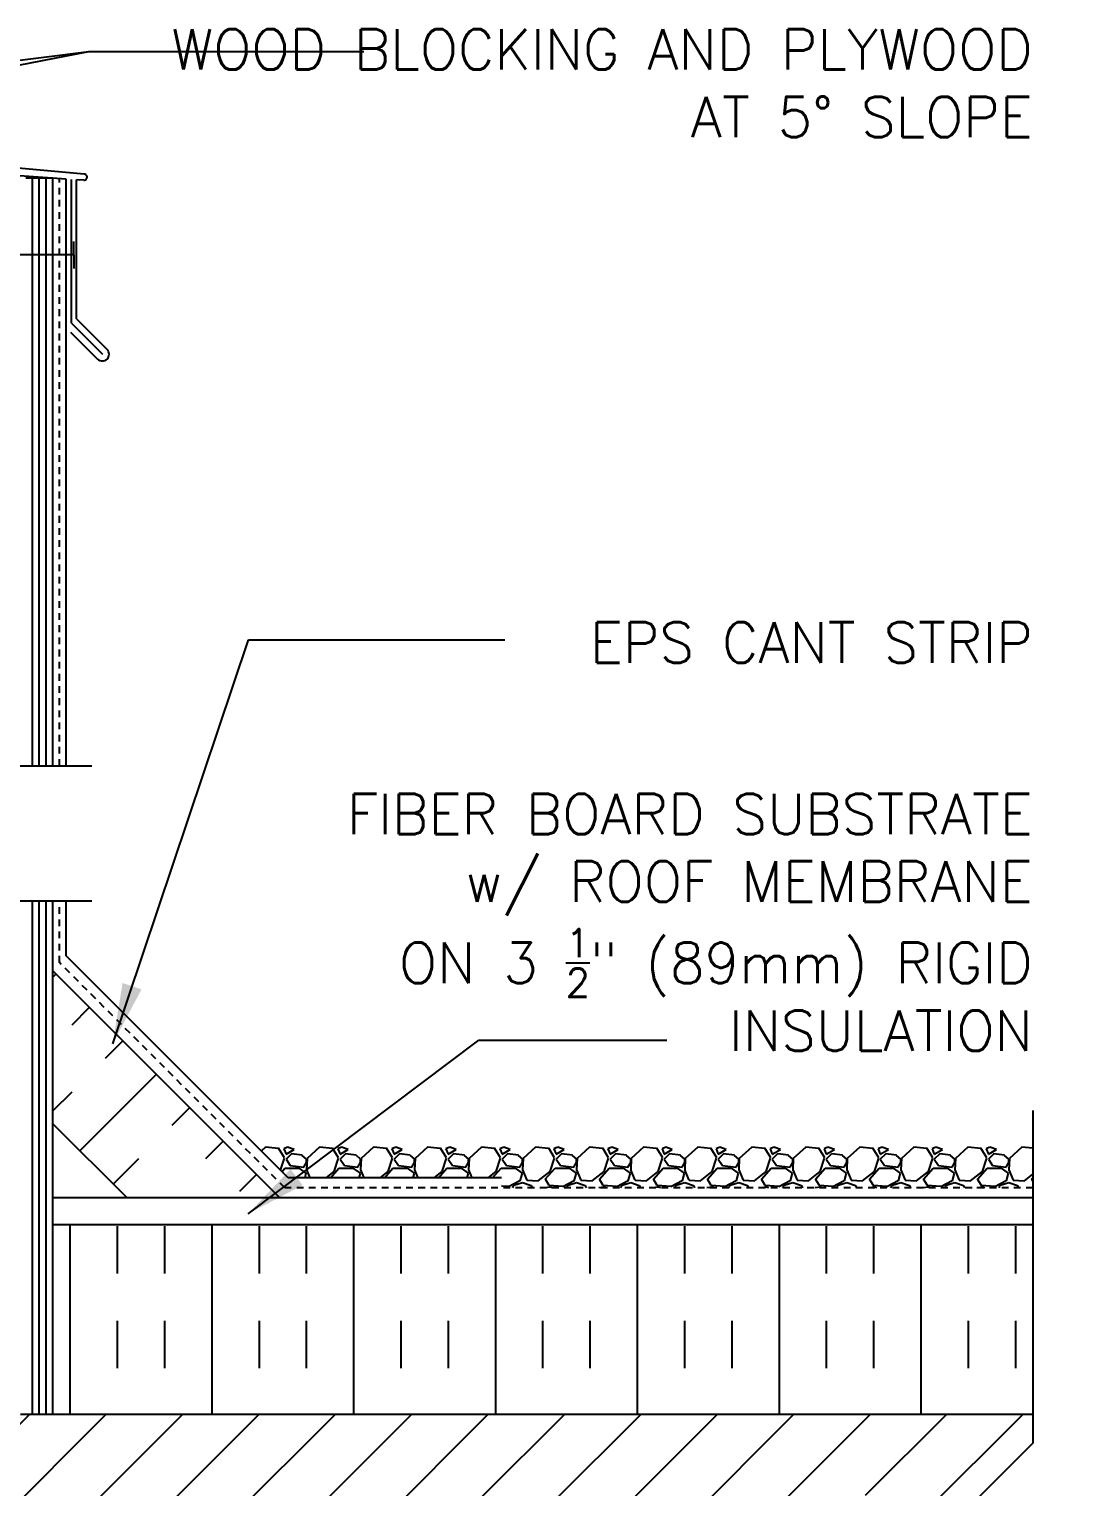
# Model space of a CAD drawing. Header units: inches. Extents: x 98 to 210, y 121 to 199.
# Drawn here: x 190.72 to 210.3, y 171 to 197.99 of the extents above; entities that cross this region are included whole.
import ezdxf

# ---------------------------------------------------------------- set-up
doc = ezdxf.new("R2010")
doc.units = ezdxf.units.IN
doc.header["$LTSCALE"] = 0.5
doc.header["$MEASUREMENT"] = 0
doc.linetypes.add('DASHED2', pattern=[0.375, 0.25, -0.125])
for name, color, linetype in [('HATCH', 12, 'Continuous'), ('line25', 2, 'Continuous'), ('LINE50', 5, 'Continuous'), ('LINE9', 9, 'Continuous'), ('TEXT', 4, 'Continuous')]:
    doc.layers.add(name, color=color, linetype=linetype)
doc.styles.add('DIM', font='romans.shx', dxfattribs={"width": 0.7})
doc.styles.add('ROMANS', font='romans.shx', dxfattribs={"height": 0.75})
doc.dimstyles.new('ext_12', dxfattribs={"dimscale": 12, "dimtxt": 0.09375, "dimasz": 0.09375, "dimexe": 0.09375, "dimexo": 0.0625, "dimgap": 0.0625, "dimtad": 1, "dimdec": 1, "dimzin": 3, "dimdsep": 46, "dimlunit": 4, "dimtxsty": 'DIM', "dimcen": 0.09, "dimdle": 0.09375, "dimclrt": 4, "dimadec": 0, "dimazin": 0, "dimtfac": 1, "dimtdec": 1, "dimtmove": 2, "dimatfit": 3, "dimfxl": 1, "dimfrac": 2, "dimtolj": 1, "dimtzin": 0, "dimarcsym": 0})

msp = doc.modelspace()

# ---------------------------------------------------------------- hatches: boundary and pattern name
at = {"layer": 'HATCH'}
h = msp.add_hatch(dxfattribs=at)
h.set_pattern_fill('INSUL', color=256, scale=7, angle=45, style=0)
h.set_pattern_definition([(45, (83.8562, 17.4502), (-1.856155, 1.856155), []), (45, (83.2375, 18.069), (-1.856155, 1.856155), [0.875, -0.875]), (45, (82.6188, 18.6876), (-1.856155, 1.856155), [0.875, -0.875])])
h.paths.add_polyline_path([(192.408, 176.476), (195.236, 176.476), (191.159, 180.553), (191.159, 177.725)])
h = msp.add_hatch(dxfattribs=at)
h.set_pattern_fill('INSUL', color=256, scale=7, angle=90, style=0)
h.set_pattern_definition([(90, (83.8562, 17.4502), (-2.625, 2e-16), []), (90, (82.9812, 17.4502), (-2.625, 2e-16), [0.875, -0.875]), (90, (82.1062, 17.4502), (-2.625, 2e-16), [0.875, -0.875])])
h.paths.add_polyline_path([(191.159, 175.851), (191.159, 172.351), (209.299, 172.351), (209.299, 175.851)])
h = msp.add_hatch(dxfattribs=at)
h.set_pattern_fill('ANSI31', color=256, scale=8, style=0)
h.paths.add_polyline_path([(192.562, 172.351), (190.562, 172.351), (186.562, 172.351), (186.562, 170.851, -1.788289), (184.331, 167.222), (182.886, 167.07), (182.722, 164.726, 1), (182.722, 164.351), (209.299, 164.351), (209.299, 169.812), (210.299, 170.812), (209.299, 170.812), (208.299, 170.812), (209.299, 171.812), (209.299, 172.351)])
h.paths.add_polyline_path([(202.062, 168.351, -1), (197.062, 168.351, -1)], flags=16)
h.paths.add_polyline_path([(208.562, 168.351, -1), (203.562, 168.351, -1)], flags=16)
h.paths.add_polyline_path([(195.562, 168.351, -1), (190.562, 168.351, -1)], flags=16)

# ---------------------------------------------------------------- linework, layer by layer
for p, q in [((191.741, 195.305), (173.222, 196.925)), ((191.409, 195.21), (190.102, 195.302)), ((190.784, 184.351), (190.784, 195.228)), ((190.909, 184.351), (190.909, 195.228)), ((191.034, 184.351), (191.034, 195.228)), ((191.409, 184.351), (191.409, 195.21)), ((191.503, 192.543), (191.503, 195.203)), ((191.734, 195.191), (191.597, 195.199)), ((191.597, 192.626), (191.597, 195.199)), ((191.503, 192.543), (192.077, 191.969)), ((191.597, 192.626), (192.166, 192.057)), ((191.49, 192.379), (191.989, 191.88)), ((190.784, 172.351), (190.784, 181.851)), ((190.909, 172.351), (190.909, 181.851)), ((191.034, 172.351), (191.034, 181.851)), ((191.409, 180.833), (191.409, 181.851)), ((195.516, 176.726), (191.409, 180.833)), ((195.096, 177.29), (195.021, 177.221)), ((195.336, 177.269), (195.096, 177.289)), ((195.506, 177.29), (195.436, 177.26)), ((195.626, 177.25), (195.506, 177.29)), ((196.096, 177.29), (195.866, 177.08)), ((196.336, 177.269), (196.096, 177.289)), ((196.506, 177.29), (196.436, 177.26)), ((196.626, 177.25), (196.506, 177.29)), ((197.096, 177.29), (196.866, 177.08)), ((197.336, 177.269), (197.096, 177.289)), ((197.506, 177.29), (197.436, 177.26)), ((197.626, 177.25), (197.506, 177.29)), ((198.096, 177.29), (197.866, 177.08)), ((198.336, 177.269), (198.096, 177.289)), ((198.506, 177.29), (198.436, 177.26)), ((198.626, 177.25), (198.506, 177.29)), ((199.096, 177.29), (198.866, 177.08)), ((199.336, 177.269), (199.096, 177.289)), ((199.506, 177.29), (199.436, 177.26)), ((199.626, 177.25), (199.506, 177.29)), ((200.096, 177.29), (199.866, 177.08)), ((200.336, 177.269), (200.096, 177.289)), ((200.506, 177.29), (200.436, 177.26)), ((200.626, 177.25), (200.506, 177.29)), ((201.096, 177.29), (200.866, 177.08)), ((201.336, 177.269), (201.096, 177.289)), ((201.506, 177.29), (201.436, 177.26)), ((201.626, 177.25), (201.506, 177.29)), ((202.096, 177.29), (201.866, 177.08)), ((202.336, 177.269), (202.096, 177.289)), ((202.506, 177.29), (202.436, 177.26)), ((202.626, 177.25), (202.506, 177.29)), ((203.096, 177.29), (202.866, 177.08)), ((203.336, 177.269), (203.096, 177.289)), ((203.506, 177.29), (203.436, 177.26)), ((203.626, 177.25), (203.506, 177.29)), ((204.096, 177.29), (203.866, 177.08)), ((204.336, 177.269), (204.096, 177.289)), ((204.506, 177.29), (204.436, 177.26)), ((204.626, 177.25), (204.506, 177.29)), ((205.096, 177.29), (204.866, 177.08)), ((205.336, 177.269), (205.096, 177.289)), ((205.506, 177.29), (205.436, 177.26)), ((205.626, 177.25), (205.506, 177.29)), ((206.096, 177.29), (205.866, 177.08)), ((206.336, 177.269), (206.096, 177.289)), ((206.506, 177.29), (206.436, 177.26)), ((206.626, 177.25), (206.506, 177.29)), ((207.096, 177.29), (206.866, 177.08)), ((207.336, 177.269), (207.096, 177.289)), ((207.506, 177.29), (207.436, 177.26)), ((207.626, 177.25), (207.506, 177.29)), ((208.096, 177.29), (207.866, 177.08)), ((208.336, 177.269), (208.096, 177.289)), ((208.506, 177.29), (208.436, 177.26)), ((208.626, 177.25), (208.506, 177.29)), ((209.096, 177.29), (208.866, 177.08)), ((209.299, 177.272), (209.096, 177.289)), ((195.448, 177.091), (195.338, 177.271)), ((195.375, 176.868), (195.446, 177.09)), ((195.436, 177.26), (195.476, 177.16)), ((195.476, 177.16), (195.626, 177.25)), ((195.576, 177.17), (195.476, 177.07)), ((195.476, 177.07), (195.556, 176.95)), ((195.777, 177.141), (195.577, 177.171)), ((195.858, 177.068), (195.778, 177.138)), ((195.806, 176.92), (195.856, 177.01)), ((195.866, 177.081), (195.856, 176.871)), ((195.856, 177.01), (195.856, 177.07)), ((196.448, 177.091), (196.338, 177.271)), ((196.366, 176.84), (196.446, 177.09)), ((196.436, 177.26), (196.476, 177.16)), ((196.476, 177.16), (196.626, 177.25)), ((196.576, 177.17), (196.476, 177.07)), ((196.476, 177.07), (196.556, 176.95)), ((196.777, 177.141), (196.577, 177.171)), ((196.858, 177.068), (196.778, 177.138)), ((196.806, 176.92), (196.856, 177.01)), ((196.866, 177.081), (196.856, 176.871)), ((196.856, 177.01), (196.856, 177.07)), ((197.448, 177.091), (197.338, 177.271)), ((197.366, 176.84), (197.446, 177.09)), ((197.436, 177.26), (197.476, 177.16)), ((197.476, 177.16), (197.626, 177.25)), ((197.576, 177.17), (197.476, 177.07)), ((197.476, 177.07), (197.556, 176.95)), ((197.777, 177.141), (197.577, 177.171)), ((197.858, 177.068), (197.778, 177.138)), ((197.806, 176.92), (197.856, 177.01)), ((197.866, 177.081), (197.856, 176.871)), ((197.856, 177.01), (197.856, 177.07)), ((198.448, 177.091), (198.338, 177.271)), ((198.366, 176.84), (198.446, 177.09)), ((198.436, 177.26), (198.476, 177.16)), ((198.476, 177.16), (198.626, 177.25)), ((198.576, 177.17), (198.476, 177.07)), ((198.476, 177.07), (198.556, 176.95)), ((198.777, 177.141), (198.577, 177.171)), ((198.858, 177.068), (198.778, 177.138)), ((198.806, 176.92), (198.856, 177.01)), ((198.866, 177.081), (198.856, 176.871)), ((198.856, 177.01), (198.856, 177.07)), ((199.448, 177.091), (199.338, 177.271)), ((199.366, 176.84), (199.446, 177.09)), ((199.436, 177.26), (199.476, 177.16)), ((199.476, 177.16), (199.626, 177.25)), ((199.576, 177.17), (199.476, 177.07)), ((199.476, 177.07), (199.556, 176.95)), ((199.777, 177.141), (199.577, 177.171)), ((199.858, 177.068), (199.778, 177.138)), ((199.806, 176.92), (199.856, 177.01)), ((199.866, 177.081), (199.856, 176.871)), ((199.856, 177.01), (199.856, 177.07)), ((200.448, 177.091), (200.338, 177.271)), ((200.366, 176.84), (200.446, 177.09)), ((200.436, 177.26), (200.476, 177.16)), ((200.476, 177.16), (200.626, 177.25)), ((200.576, 177.17), (200.476, 177.07)), ((200.476, 177.07), (200.556, 176.95)), ((200.777, 177.141), (200.577, 177.171)), ((200.858, 177.068), (200.778, 177.138)), ((200.806, 176.92), (200.856, 177.01)), ((200.866, 177.081), (200.856, 176.871)), ((200.856, 177.01), (200.856, 177.07)), ((201.448, 177.091), (201.338, 177.271)), ((201.366, 176.84), (201.446, 177.09)), ((201.436, 177.26), (201.476, 177.16)), ((201.476, 177.16), (201.626, 177.25)), ((201.576, 177.17), (201.476, 177.07)), ((201.476, 177.07), (201.556, 176.95)), ((201.777, 177.141), (201.577, 177.171)), ((201.858, 177.068), (201.778, 177.138)), ((201.806, 176.92), (201.856, 177.01)), ((201.866, 177.081), (201.856, 176.871)), ((201.856, 177.01), (201.856, 177.07)), ((202.448, 177.091), (202.338, 177.271)), ((202.366, 176.84), (202.446, 177.09)), ((202.436, 177.26), (202.476, 177.16)), ((202.476, 177.16), (202.626, 177.25)), ((202.576, 177.17), (202.476, 177.07)), ((202.476, 177.07), (202.556, 176.95)), ((202.777, 177.141), (202.577, 177.171)), ((202.858, 177.068), (202.778, 177.138)), ((202.806, 176.92), (202.856, 177.01)), ((202.866, 177.081), (202.856, 176.871)), ((202.856, 177.01), (202.856, 177.07)), ((203.448, 177.091), (203.338, 177.271)), ((203.366, 176.84), (203.446, 177.09)), ((203.436, 177.26), (203.476, 177.16)), ((203.476, 177.16), (203.626, 177.25)), ((203.576, 177.17), (203.476, 177.07)), ((203.476, 177.07), (203.556, 176.95)), ((203.777, 177.141), (203.577, 177.171)), ((203.858, 177.068), (203.778, 177.138)), ((203.806, 176.92), (203.856, 177.01)), ((203.866, 177.081), (203.856, 176.871)), ((203.856, 177.01), (203.856, 177.07)), ((204.448, 177.091), (204.338, 177.271)), ((204.366, 176.84), (204.446, 177.09)), ((204.436, 177.26), (204.476, 177.16)), ((204.476, 177.16), (204.626, 177.25)), ((204.576, 177.17), (204.476, 177.07)), ((204.476, 177.07), (204.556, 176.95)), ((204.777, 177.141), (204.577, 177.171)), ((204.858, 177.068), (204.778, 177.138)), ((204.806, 176.92), (204.856, 177.01)), ((204.866, 177.081), (204.856, 176.871)), ((204.856, 177.01), (204.856, 177.07)), ((205.448, 177.091), (205.338, 177.271)), ((205.366, 176.84), (205.446, 177.09)), ((205.436, 177.26), (205.476, 177.16)), ((205.476, 177.16), (205.626, 177.25)), ((205.576, 177.17), (205.476, 177.07)), ((205.476, 177.07), (205.556, 176.95)), ((205.777, 177.141), (205.577, 177.171)), ((205.858, 177.068), (205.778, 177.138)), ((205.806, 176.92), (205.856, 177.01)), ((205.866, 177.081), (205.856, 176.871)), ((205.856, 177.01), (205.856, 177.07)), ((206.448, 177.091), (206.338, 177.271)), ((206.366, 176.84), (206.446, 177.09)), ((206.436, 177.26), (206.476, 177.16)), ((206.476, 177.16), (206.626, 177.25)), ((206.576, 177.17), (206.476, 177.07)), ((206.476, 177.07), (206.556, 176.95)), ((206.777, 177.141), (206.577, 177.171)), ((206.858, 177.068), (206.778, 177.138)), ((206.806, 176.92), (206.856, 177.01)), ((206.866, 177.081), (206.856, 176.871)), ((206.856, 177.01), (206.856, 177.07)), ((207.448, 177.091), (207.338, 177.271)), ((207.366, 176.84), (207.446, 177.09)), ((207.436, 177.26), (207.476, 177.16)), ((207.476, 177.16), (207.626, 177.25)), ((207.576, 177.17), (207.476, 177.07)), ((207.476, 177.07), (207.556, 176.95)), ((207.777, 177.141), (207.577, 177.171)), ((207.858, 177.068), (207.778, 177.138)), ((207.806, 176.92), (207.856, 177.01)), ((207.866, 177.081), (207.856, 176.871)), ((207.856, 177.01), (207.856, 177.07)), ((208.448, 177.091), (208.338, 177.271)), ((208.366, 176.84), (208.446, 177.09)), ((208.436, 177.26), (208.476, 177.16)), ((208.476, 177.16), (208.626, 177.25)), ((208.576, 177.17), (208.476, 177.07)), ((208.476, 177.07), (208.556, 176.95)), ((208.777, 177.141), (208.577, 177.171)), ((208.858, 177.068), (208.778, 177.138)), ((208.806, 176.92), (208.856, 177.01)), ((208.866, 177.081), (208.856, 176.871)), ((208.856, 177.01), (208.856, 177.07)), ((195.402, 176.84), (195.456, 176.9)), ((195.456, 176.9), (195.716, 176.9)), ((195.556, 176.95), (195.806, 176.92)), ((195.716, 176.902), (195.846, 176.812)), ((195.846, 176.81), (195.822, 176.726)), ((195.855, 176.872), (195.916, 176.726)), ((196.218, 176.726), (196.366, 176.841)), ((196.3, 176.726), (196.456, 176.9)), ((196.456, 176.9), (196.716, 176.9)), ((196.556, 176.95), (196.806, 176.92)), ((196.716, 176.902), (196.846, 176.812)), ((196.846, 176.81), (196.822, 176.726)), ((196.855, 176.872), (196.916, 176.726)), ((197.218, 176.726), (197.366, 176.841)), ((197.3, 176.726), (197.456, 176.9)), ((197.456, 176.9), (197.716, 176.9)), ((197.556, 176.95), (197.806, 176.92)), ((197.716, 176.902), (197.846, 176.812)), ((197.846, 176.81), (197.822, 176.726)), ((197.855, 176.872), (197.916, 176.726)), ((198.218, 176.726), (198.366, 176.841)), ((198.3, 176.726), (198.456, 176.9)), ((198.456, 176.9), (198.716, 176.9)), ((198.556, 176.95), (198.806, 176.92)), ((198.716, 176.902), (198.846, 176.812)), ((198.846, 176.81), (198.822, 176.726)), ((198.855, 176.872), (198.916, 176.726)), ((199.218, 176.726), (199.366, 176.841)), ((199.3, 176.726), (199.456, 176.9)), ((199.456, 176.9), (199.716, 176.9)), ((199.556, 176.95), (199.806, 176.92)), ((199.716, 176.902), (199.846, 176.812)), ((199.846, 176.81), (199.806, 176.67)), ((199.855, 176.872), (199.935, 176.682)), ((200.146, 176.671), (200.366, 176.841)), ((200.276, 176.7), (200.456, 176.9)), ((200.456, 176.9), (200.716, 176.9)), ((200.556, 176.95), (200.806, 176.92)), ((200.716, 176.902), (200.846, 176.812)), ((200.846, 176.81), (200.806, 176.67)), ((200.855, 176.872), (200.935, 176.682)), ((201.146, 176.671), (201.366, 176.841)), ((201.276, 176.7), (201.456, 176.9)), ((201.456, 176.9), (201.716, 176.9)), ((201.556, 176.95), (201.806, 176.92)), ((201.716, 176.902), (201.846, 176.812)), ((201.846, 176.81), (201.806, 176.67)), ((201.855, 176.872), (201.935, 176.682)), ((202.146, 176.671), (202.366, 176.841)), ((202.276, 176.7), (202.456, 176.9)), ((202.456, 176.9), (202.716, 176.9)), ((202.556, 176.95), (202.806, 176.92)), ((202.716, 176.902), (202.846, 176.812)), ((202.846, 176.81), (202.806, 176.67)), ((202.855, 176.872), (202.935, 176.682)), ((203.146, 176.671), (203.366, 176.841)), ((203.276, 176.7), (203.456, 176.9)), ((203.456, 176.9), (203.716, 176.9)), ((203.556, 176.95), (203.806, 176.92)), ((203.716, 176.902), (203.846, 176.812)), ((203.846, 176.81), (203.806, 176.67)), ((203.855, 176.872), (203.935, 176.682)), ((204.146, 176.671), (204.366, 176.841)), ((204.276, 176.7), (204.456, 176.9)), ((204.456, 176.9), (204.716, 176.9)), ((204.556, 176.95), (204.806, 176.92)), ((204.716, 176.902), (204.846, 176.812)), ((204.846, 176.81), (204.806, 176.67)), ((204.855, 176.872), (204.935, 176.682)), ((205.146, 176.671), (205.366, 176.841)), ((205.276, 176.7), (205.456, 176.9)), ((205.456, 176.9), (205.716, 176.9)), ((205.556, 176.95), (205.806, 176.92)), ((205.716, 176.902), (205.846, 176.812)), ((205.846, 176.81), (205.806, 176.67)), ((205.855, 176.872), (205.935, 176.682)), ((206.146, 176.671), (206.366, 176.841)), ((206.276, 176.7), (206.456, 176.9)), ((206.456, 176.9), (206.716, 176.9)), ((206.556, 176.95), (206.806, 176.92)), ((206.716, 176.902), (206.846, 176.812)), ((206.846, 176.81), (206.806, 176.67)), ((206.855, 176.872), (206.935, 176.682)), ((207.146, 176.671), (207.366, 176.841)), ((207.276, 176.7), (207.456, 176.9)), ((207.456, 176.9), (207.716, 176.9)), ((207.556, 176.95), (207.806, 176.92)), ((207.716, 176.902), (207.846, 176.812)), ((207.846, 176.81), (207.806, 176.67)), ((207.855, 176.872), (207.935, 176.682)), ((208.146, 176.671), (208.366, 176.841)), ((208.276, 176.7), (208.456, 176.9)), ((208.456, 176.9), (208.716, 176.9)), ((208.556, 176.95), (208.806, 176.92)), ((208.716, 176.902), (208.846, 176.812)), ((208.846, 176.81), (208.806, 176.67)), ((208.855, 176.872), (208.935, 176.682)), ((209.146, 176.671), (209.299, 176.789)), ((199.465, 176.726), (195.516, 176.726)), ((199.465, 176.601), (199.465, 176.601)), ((199.596, 176.562), (199.465, 176.572)), ((199.807, 176.669), (199.597, 176.559)), ((199.674, 176.539), (199.696, 176.59)), ((199.696, 176.59), (199.856, 176.64)), ((199.856, 176.64), (200.016, 176.58)), ((199.936, 176.68), (200.146, 176.67)), ((200.016, 176.58), (200.035, 176.539)), ((200.367, 176.549), (200.266, 176.539)), ((200.348, 176.58), (200.278, 176.7)), ((200.596, 176.562), (200.346, 176.582)), ((200.414, 176.539), (200.366, 176.551)), ((200.807, 176.669), (200.597, 176.559)), ((200.674, 176.539), (200.696, 176.59)), ((200.696, 176.59), (200.856, 176.64)), ((200.856, 176.64), (201.016, 176.58)), ((200.936, 176.68), (201.146, 176.67)), ((201.016, 176.58), (201.035, 176.539)), ((201.367, 176.549), (201.266, 176.539)), ((201.348, 176.58), (201.278, 176.7)), ((201.596, 176.562), (201.346, 176.582)), ((201.414, 176.539), (201.366, 176.551)), ((201.807, 176.669), (201.597, 176.559)), ((201.674, 176.539), (201.696, 176.59)), ((201.696, 176.59), (201.856, 176.64)), ((201.856, 176.64), (202.016, 176.58)), ((201.936, 176.68), (202.146, 176.67)), ((202.016, 176.58), (202.035, 176.539)), ((202.367, 176.549), (202.266, 176.539)), ((202.348, 176.58), (202.278, 176.7)), ((202.596, 176.562), (202.346, 176.582)), ((202.414, 176.539), (202.366, 176.551)), ((202.807, 176.669), (202.597, 176.559)), ((202.674, 176.539), (202.696, 176.59)), ((202.696, 176.59), (202.856, 176.64)), ((202.856, 176.64), (203.016, 176.58)), ((202.936, 176.68), (203.146, 176.67)), ((203.016, 176.58), (203.035, 176.539)), ((203.367, 176.549), (203.266, 176.539)), ((203.348, 176.58), (203.278, 176.7)), ((203.596, 176.562), (203.346, 176.582)), ((203.414, 176.539), (203.366, 176.551)), ((203.807, 176.669), (203.597, 176.559)), ((203.674, 176.539), (203.696, 176.59)), ((203.696, 176.59), (203.856, 176.64)), ((203.856, 176.64), (204.016, 176.58)), ((203.936, 176.68), (204.146, 176.67)), ((204.016, 176.58), (204.035, 176.539)), ((204.367, 176.549), (204.266, 176.539)), ((204.348, 176.58), (204.278, 176.7)), ((204.596, 176.562), (204.346, 176.582)), ((204.414, 176.539), (204.366, 176.551)), ((204.807, 176.669), (204.597, 176.559)), ((204.674, 176.539), (204.696, 176.59)), ((204.696, 176.59), (204.856, 176.64)), ((204.856, 176.64), (205.016, 176.58)), ((204.936, 176.68), (205.146, 176.67)), ((205.016, 176.58), (205.035, 176.539)), ((205.367, 176.549), (205.266, 176.539)), ((205.348, 176.58), (205.278, 176.7)), ((205.596, 176.562), (205.346, 176.582)), ((205.414, 176.539), (205.366, 176.551)), ((205.807, 176.669), (205.597, 176.559)), ((205.674, 176.539), (205.696, 176.59)), ((205.696, 176.59), (205.856, 176.64)), ((205.856, 176.64), (206.016, 176.58)), ((205.936, 176.68), (206.146, 176.67)), ((206.016, 176.58), (206.035, 176.539)), ((206.367, 176.549), (206.266, 176.539)), ((206.348, 176.58), (206.278, 176.7)), ((206.596, 176.562), (206.346, 176.582)), ((206.414, 176.539), (206.366, 176.551)), ((206.807, 176.669), (206.597, 176.559)), ((206.674, 176.539), (206.696, 176.59)), ((206.696, 176.59), (206.856, 176.64)), ((206.856, 176.64), (207.016, 176.58)), ((206.936, 176.68), (207.146, 176.67)), ((207.016, 176.58), (207.035, 176.539)), ((207.367, 176.549), (207.266, 176.539)), ((207.348, 176.58), (207.278, 176.7)), ((207.596, 176.562), (207.346, 176.582)), ((207.414, 176.539), (207.366, 176.551)), ((207.807, 176.669), (207.597, 176.559)), ((207.674, 176.539), (207.696, 176.59)), ((207.696, 176.59), (207.856, 176.64)), ((207.856, 176.64), (208.016, 176.58)), ((207.936, 176.68), (208.146, 176.67)), ((208.016, 176.58), (208.035, 176.539)), ((208.367, 176.549), (208.266, 176.539)), ((208.348, 176.58), (208.278, 176.7)), ((208.596, 176.562), (208.346, 176.582)), ((208.414, 176.539), (208.366, 176.551)), ((208.807, 176.669), (208.597, 176.559)), ((208.674, 176.539), (208.696, 176.59)), ((208.696, 176.59), (208.856, 176.64)), ((208.856, 176.64), (209.016, 176.58)), ((208.936, 176.68), (209.146, 176.67)), ((209.016, 176.58), (209.035, 176.539)), ((209.299, 176.542), (209.266, 176.539)), ((209.276, 176.7), (209.299, 176.726)), ((209.299, 176.663), (209.278, 176.7))]:
    msp.add_line(p, q, dxfattribs=at)
for centre, radius, start, end in [((191.737, 195.248), 0.0568, 266.6389, 86.6389), ((192.077, 191.969), 0.125, 225, 45)]:
    msp.add_arc(centre, radius, start, end, dxfattribs=at)
at = {"layer": 'line25'}
for p, q in [((191.159, 195.228), (190.659, 195.228)), ((191.159, 184.351), (191.159, 195.228)), ((191.159, 172.351), (191.159, 181.851)), ((195.361, 176.351), (191.159, 180.553)), ((192.533, 176.351), (191.159, 177.725)), ((190.562, 172.351), (192.562, 172.351)), ((192.562, 172.351), (209.299, 172.351))]:
    msp.add_line(p, q, dxfattribs=at)
msp.add_lwpolyline([(209.299, 175.851), (191.159, 175.851)], dxfattribs=at)
at = {"layer": 'LINE50', "color": 9, "linetype": 'DASHED2'}
for p, q in [((191.284, 184.351), (191.284, 195.219)), ((191.284, 180.708), (191.284, 181.851)), ((195.454, 176.539), (191.284, 180.708)), ((209.299, 176.539), (195.454, 176.539))]:
    msp.add_line(p, q, dxfattribs=at)
at = {"layer": 'LINE9'}
for p, q in [((191.55, 193.806), (191.55, 194.056)), ((191.55, 193.806), (189.704, 193.806)), ((191.55, 193.806), (191.55, 193.556)), ((182.99, 184.351), (191.884, 184.351)), ((182.99, 181.851), (191.884, 181.851))]:
    msp.add_line(p, q, dxfattribs=at)
for points in [[(209.299, 177.969), (209.299, 171.812), (208.299, 170.812), (209.299, 170.812), (210.299, 170.812), (209.299, 169.812), (209.299, 163.2)], [(209.299, 176.351), (191.159, 176.351)]]:
    msp.add_lwpolyline(points, dxfattribs=at)

# ---------------------------------------------------------------- texts
at = {"layer": 'TEXT', "char_height": 0.75, "attachment_point": 3, "style": 'ROMANS'}
for s, insert, width in [('\\A1;WOOD BLOCKING AND PLYWOOD \\PAT 5%%D SLOPE', (209.299, 197.987), 17.3954), ('\\A1;EPS CANT STRIP', (209.299, 187.008), 9.59335), ('\\A1;FIBER BOARD SUBSTRATE\\Pw/ ROOF MEMBRANE \\PON 3 {\\H0.7x;\\S1/2;}" (89mm) RIGID \\PINSULATION', (209.299, 183.833), 26.1134)]:
    msp.add_mtext(s, dxfattribs=dict(at, insert=insert, width=width))

# ---------------------------------------------------------------- leaders
at = {"layer": 'TEXT'}
for points in [[(175.909, 194.476), (191.829, 197.575)], [(179.717, 196.022), (191.829, 197.575), (196.917, 197.575)], [(192.268, 179.205), (194.781, 186.684), (199.529, 186.684)], [(194.773, 176.059), (199.043, 179.271), (202.525, 179.271)]]:
    msp.add_leader(points, dimstyle='ext_12', override={"dimgap": 0.0625, "dimtad": 0}, dxfattribs=at)

doc.saveas('drawing.dxf')
